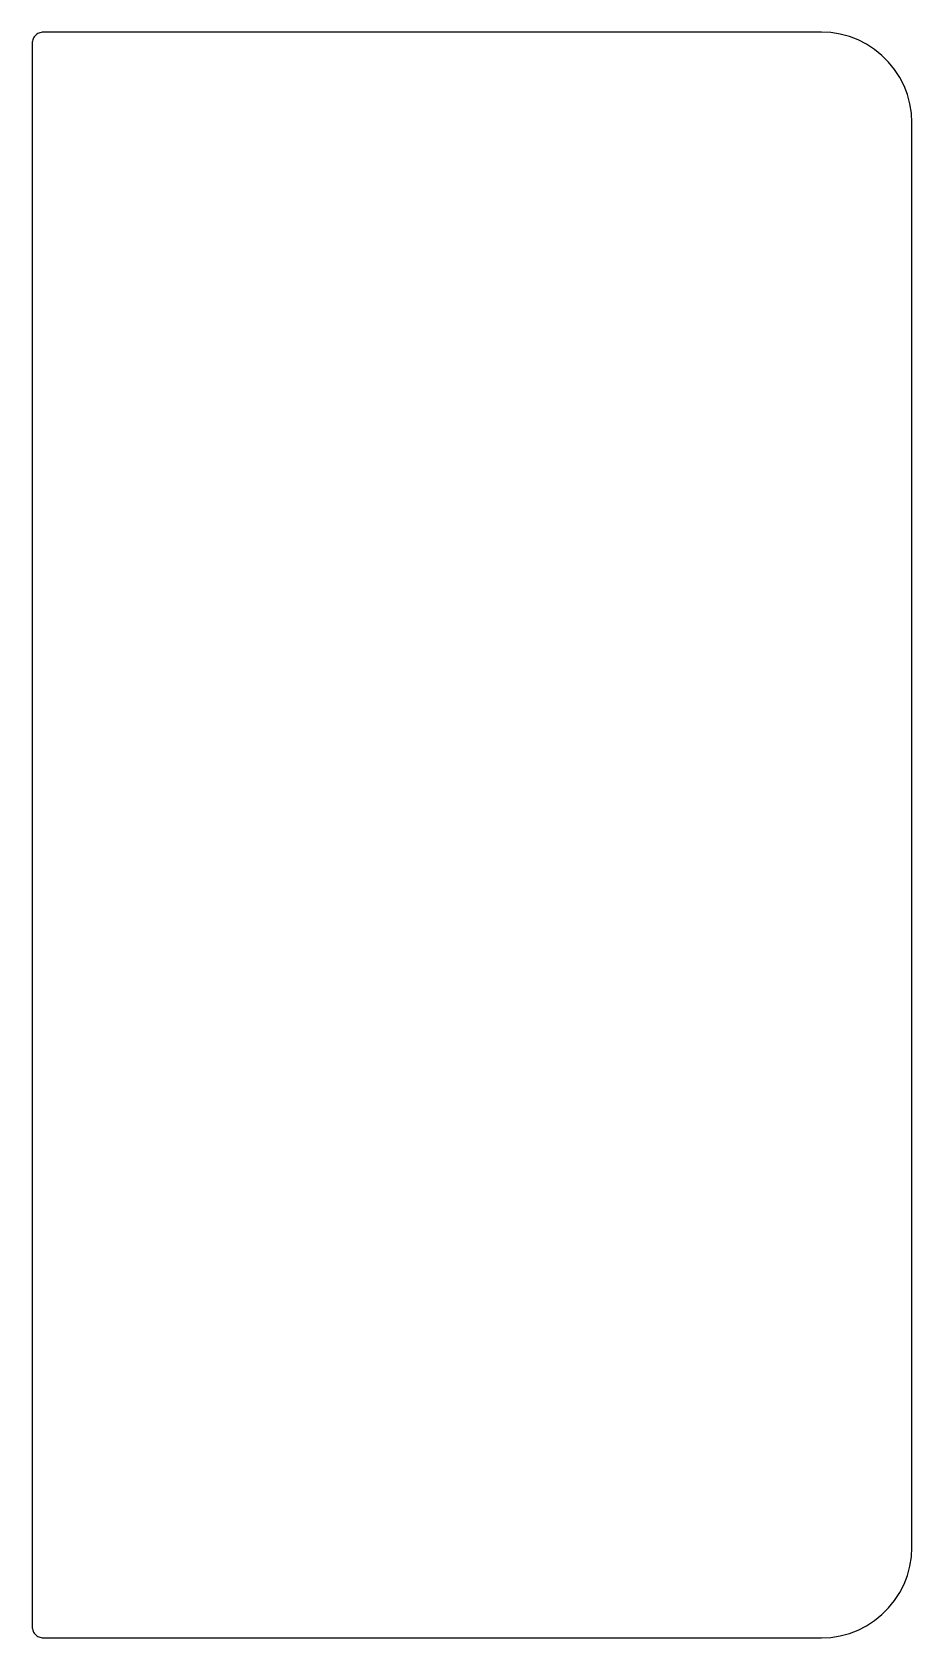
# Model space of a CAD drawing. Header units: metres. Extents: x 0 to 195, y -178 to 178.
import ezdxf

# ---------------------------------------------------------------- set-up
doc = ezdxf.new("R2010")
doc.units = ezdxf.units.M

msp = doc.modelspace()

# ---------------------------------------------------------------- linework, layer by layer
for p, q in [((3, 177.5), (2.73868, 177.486)), ((175, 177.5), (3, 177.5)), ((177.091, 177.39), (175, 177.5)), ((0.513687, 175.261), (0.5, 175)), ((0.5, 175), (0.5, -175)), ((0.554626, 175.52), (0.513687, 175.261)), ((0.622345, 175.773), (0.554626, 175.52)), ((0.716125, 176.017), (0.622345, 175.773)), ((0.83493, 176.25), (0.716125, 176.017)), ((0.977448, 176.469), (0.83493, 176.25)), ((1.14214, 176.673), (0.977448, 176.469)), ((1.32716, 176.858), (1.14214, 176.673)), ((1.53053, 177.023), (1.32716, 176.858)), ((1.75, 177.165), (1.53053, 177.023)), ((1.98315, 177.284), (1.75, 177.165)), ((2.22745, 177.378), (1.98315, 177.284)), ((2.48021, 177.445), (2.22745, 177.378)), ((2.73868, 177.486), (2.48021, 177.445)), ((179.158, 177.063), (177.091, 177.39)), ((181.18, 176.521), (179.158, 177.063)), ((183.135, 175.771), (181.18, 176.521)), ((185, 174.82), (183.135, 175.771)), ((186.756, 173.68), (185, 174.82)), ((188.383, 172.363), (186.756, 173.68)), ((189.863, 170.883), (188.383, 172.363)), ((191.18, 169.256), (189.863, 170.883)), ((192.32, 167.5), (191.18, 169.256)), ((193.271, 165.635), (192.32, 167.5)), ((194.021, 163.68), (193.271, 165.635)), ((194.563, 161.658), (194.021, 163.68)), ((194.89, 159.591), (194.563, 161.658)), ((195, 157.5), (194.89, 159.591)), ((195, -157.5), (195, 157.5)), ((194.563, -161.658), (194.89, -159.591)), ((194.89, -159.591), (195, -157.5)), ((194.021, -163.68), (194.563, -161.658)), ((192.32, -167.5), (193.271, -165.635)), ((193.271, -165.635), (194.021, -163.68)), ((189.863, -170.883), (191.18, -169.256)), ((191.18, -169.256), (192.32, -167.5)), ((185, -174.82), (186.756, -173.68)), ((186.756, -173.68), (188.383, -172.363)), ((188.383, -172.363), (189.863, -170.883)), ((0.5, -175), (0.513687, -175.261)), ((0.513687, -175.261), (0.554626, -175.52)), ((0.554626, -175.52), (0.622345, -175.773)), ((0.622345, -175.773), (0.716125, -176.017)), ((0.716125, -176.017), (0.83493, -176.25)), ((0.83493, -176.25), (0.977448, -176.469)), ((0.977448, -176.469), (1.14214, -176.673)), ((1.14214, -176.673), (1.32716, -176.858)), ((1.32716, -176.858), (1.53053, -177.023)), ((1.53053, -177.023), (1.75, -177.165)), ((1.75, -177.165), (1.98315, -177.284)), ((1.98315, -177.284), (2.22745, -177.378)), ((2.22745, -177.378), (2.48021, -177.445)), ((2.48021, -177.445), (2.73868, -177.486)), ((2.73868, -177.486), (3, -177.5)), ((3, -177.5), (175, -177.5)), ((175, -177.5), (177.091, -177.39)), ((177.091, -177.39), (179.158, -177.063)), ((179.158, -177.063), (181.18, -176.521)), ((181.18, -176.521), (183.135, -175.771)), ((183.135, -175.771), (185, -174.82))]:
    msp.add_line(p, q)

doc.saveas('drawing.dxf')
